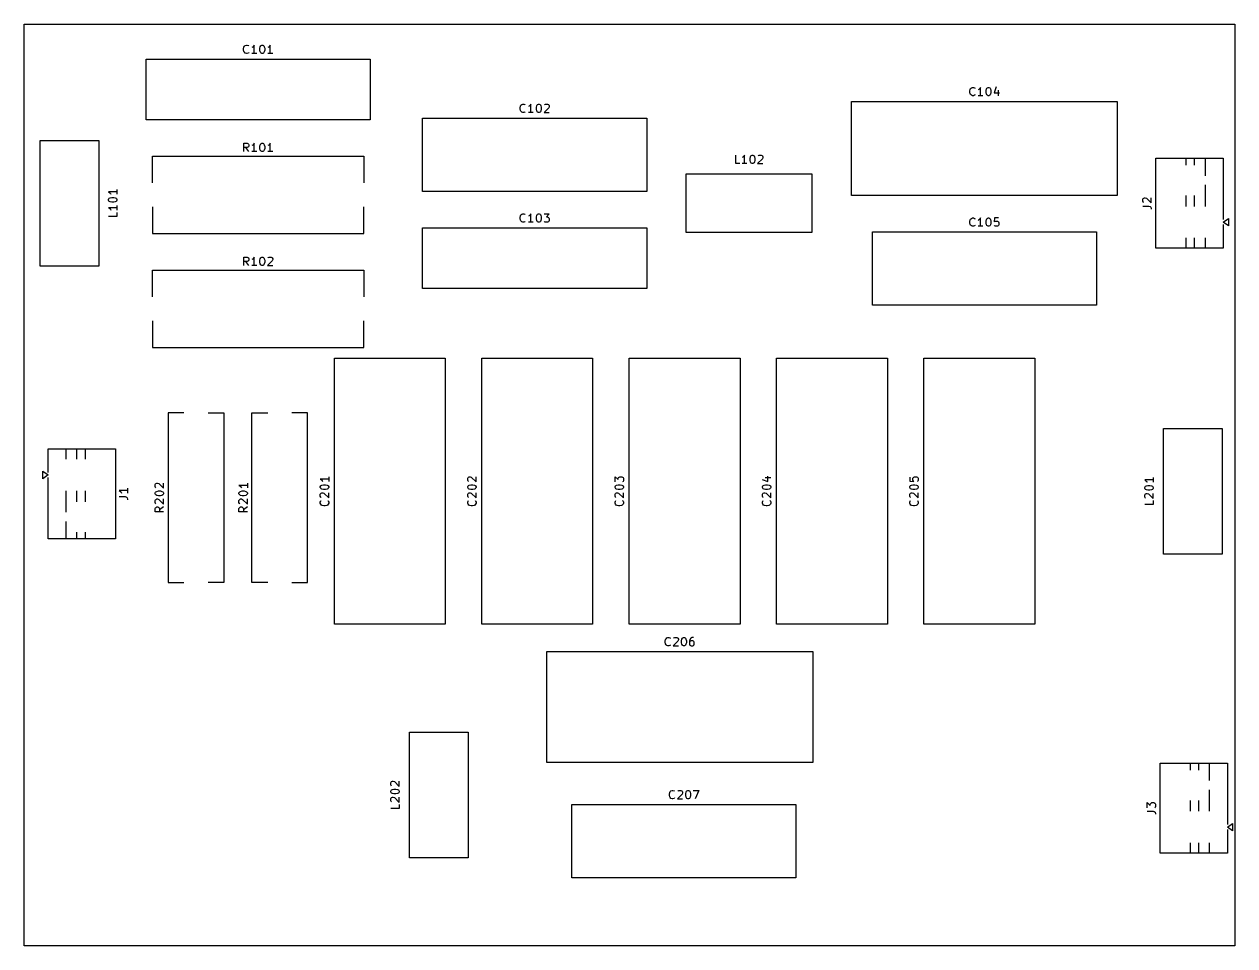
# Model space of a CAD drawing. Header units: millimetres. Extents: x 61 to 206, y -146 to -36.
import ezdxf

# ---------------------------------------------------------------- set-up
doc = ezdxf.new("R2010")
doc.units = ezdxf.units.MM
doc.layers.add('Edge.Cuts', color=40, linetype='CONTINUOUS', true_color=0xfabd2f)
doc.layers.add('F.Silkscreen', color=254, linetype='CONTINUOUS', true_color=0xebdbb2)

msp = doc.modelspace()

# ---------------------------------------------------------------- linework, layer by layer
at = {"layer": 'Edge.Cuts', "linetype": 'CONTINUOUS'}
for p, q in [((61, -35.5), (205.5, -35.5)), ((61, -145.5), (61, -35.5)), ((205.5, -35.5), (205.5, -145.5)), ((205.5, -145.5), (61, -145.5))]:
    msp.add_line(p, q, dxfattribs=at)
at = {"layer": 'F.Silkscreen', "linetype": 'CONTINUOUS'}
for p, q in [((87.181905, -38.41839), (87.229524, -38.227914)), ((87.181905, -38.561247), (87.181905, -38.41839)), ((87.229524, -38.751723), (87.181905, -38.561247)), ((87.229524, -38.227914), (87.277143, -38.132676)), ((87.277143, -38.846961), (87.229524, -38.751723)), ((87.277143, -38.132676), (87.372381, -38.037438)), ((87.372381, -38.9422), (87.277143, -38.846961)), ((87.372381, -38.037438), (87.515238, -37.989819)), ((87.515238, -38.989819), (87.372381, -38.9422)), ((87.515238, -37.989819), (87.610476, -37.989819)), ((87.610476, -38.989819), (87.515238, -38.989819)), ((87.610476, -37.989819), (87.753333, -38.037438)), ((87.753333, -38.9422), (87.610476, -38.989819)), ((87.753333, -38.037438), (87.800952, -38.085057)), ((87.800952, -38.89458), (87.753333, -38.9422)), ((88.277143, -38.227914), (88.181905, -38.275533)), ((88.753333, -38.989819), (88.181905, -38.989819)), ((88.372381, -38.132676), (88.277143, -38.227914)), ((88.467619, -37.989819), (88.372381, -38.132676)), ((88.467619, -38.989819), (88.467619, -37.989819)), ((89.134286, -38.370771), (89.181905, -38.180295)), ((89.134286, -38.608866), (89.134286, -38.370771)), ((89.181905, -38.799342), (89.134286, -38.608866)), ((89.181905, -38.180295), (89.229524, -38.085057)), ((89.229524, -38.89458), (89.181905, -38.799342)), ((89.229524, -38.085057), (89.277143, -38.037438)), ((89.277143, -38.9422), (89.229524, -38.89458)), ((89.277143, -38.037438), (89.372381, -37.989819)), ((89.372381, -38.989819), (89.277143, -38.9422)), ((89.372381, -37.989819), (89.467619, -37.989819)), ((89.467619, -38.989819), (89.372381, -38.989819)), ((89.467619, -37.989819), (89.562857, -38.037438)), ((89.562857, -38.9422), (89.467619, -38.989819)), ((89.562857, -38.037438), (89.610476, -38.085057)), ((89.610476, -38.89458), (89.562857, -38.9422)), ((89.610476, -38.085057), (89.658095, -38.180295)), ((89.658095, -38.799342), (89.610476, -38.89458)), ((89.658095, -38.180295), (89.705714, -38.370771)), ((89.705714, -38.608866), (89.658095, -38.799342)), ((89.705714, -38.370771), (89.705714, -38.608866)), ((90.181905, -38.227914), (90.086667, -38.275533)), ((90.658095, -38.989819), (90.086667, -38.989819)), ((90.277143, -38.132676), (90.181905, -38.227914)), ((90.372381, -37.989819), (90.277143, -38.132676)), ((90.372381, -38.989819), (90.372381, -37.989819)), ((75.55, -39.665), (102.29, -39.665)), ((75.55, -46.905), (75.55, -39.665)), ((102.29, -39.665), (102.29, -46.905)), ((173.871905, -43.463389), (173.919524, -43.272913)), ((173.919524, -43.272913), (173.967143, -43.177675)), ((173.967143, -43.177675), (174.062381, -43.082437)), ((174.062381, -43.082437), (174.205238, -43.034818)), ((174.205238, -43.034818), (174.300476, -43.034818)), ((174.300476, -43.034818), (174.443333, -43.082437)), ((174.443333, -43.082437), (174.490952, -43.130056)), ((174.967143, -43.272913), (174.871905, -43.320532)), ((175.062381, -43.177675), (174.967143, -43.272913)), ((175.157619, -43.034818), (175.062381, -43.177675)), ((175.157619, -44.034818), (175.157619, -43.034818)), ((175.824286, -43.41577), (175.871905, -43.225294)), ((175.871905, -43.225294), (175.919524, -43.130056)), ((175.919524, -43.130056), (175.967143, -43.082437)), ((175.967143, -43.082437), (176.062381, -43.034818)), ((176.062381, -43.034818), (176.157619, -43.034818)), ((176.157619, -43.034818), (176.252857, -43.082437)), ((176.252857, -43.082437), (176.300476, -43.130056)), ((176.300476, -43.130056), (176.348095, -43.225294)), ((176.348095, -43.225294), (176.395714, -43.41577)), ((177.014762, -42.987199), (176.776667, -43.701484)), ((159.74, -44.709999), (191.48, -44.709999)), ((159.74, -55.949999), (159.74, -44.709999)), ((173.871905, -43.606246), (173.871905, -43.463389)), ((173.919524, -43.796722), (173.871905, -43.606246)), ((173.967143, -43.89196), (173.919524, -43.796722)), ((174.062381, -43.987199), (173.967143, -43.89196)), ((174.205238, -44.034818), (174.062381, -43.987199)), ((174.300476, -44.034818), (174.205238, -44.034818)), ((174.443333, -43.987199), (174.300476, -44.034818)), ((174.490952, -43.939579), (174.443333, -43.987199)), ((175.443333, -44.034818), (174.871905, -44.034818)), ((175.824286, -43.653865), (175.824286, -43.41577)), ((175.871905, -43.844341), (175.824286, -43.653865)), ((175.919524, -43.939579), (175.871905, -43.844341)), ((175.967143, -43.987199), (175.919524, -43.939579)), ((176.062381, -44.034818), (175.967143, -43.987199)), ((176.157619, -44.034818), (176.062381, -44.034818)), ((176.252857, -43.987199), (176.157619, -44.034818)), ((176.300476, -43.939579), (176.252857, -43.987199)), ((176.348095, -43.844341), (176.300476, -43.939579)), ((176.395714, -43.653865), (176.348095, -43.844341)), ((176.395714, -43.41577), (176.395714, -43.653865)), ((176.776667, -43.701484), (177.395714, -43.701484)), ((177.252857, -43.368151), (177.252857, -44.034818)), ((191.48, -44.709999), (191.48, -55.949999)), ((120.191905, -45.463389), (120.239524, -45.272913)), ((120.191905, -45.606246), (120.191905, -45.463389)), ((120.239524, -45.796722), (120.191905, -45.606246)), ((120.239524, -45.272913), (120.287143, -45.177675)), ((120.287143, -45.89196), (120.239524, -45.796722)), ((120.287143, -45.177675), (120.382381, -45.082437)), ((120.382381, -45.987199), (120.287143, -45.89196)), ((120.382381, -45.082437), (120.525238, -45.034818)), ((120.525238, -46.034818), (120.382381, -45.987199)), ((120.525238, -45.034818), (120.620476, -45.034818)), ((120.620476, -46.034818), (120.525238, -46.034818)), ((120.620476, -45.034818), (120.763333, -45.082437)), ((120.763333, -45.987199), (120.620476, -46.034818)), ((120.763333, -45.082437), (120.810952, -45.130056)), ((120.810952, -45.939579), (120.763333, -45.987199)), ((121.287143, -45.272913), (121.191905, -45.320532)), ((121.763333, -46.034818), (121.191905, -46.034818)), ((121.382381, -45.177675), (121.287143, -45.272913)), ((121.477619, -45.034818), (121.382381, -45.177675)), ((121.477619, -46.034818), (121.477619, -45.034818)), ((122.144286, -45.41577), (122.191905, -45.225294)), ((122.144286, -45.653865), (122.144286, -45.41577)), ((122.191905, -45.844341), (122.144286, -45.653865)), ((122.191905, -45.225294), (122.239524, -45.130056)), ((122.239524, -45.939579), (122.191905, -45.844341)), ((122.239524, -45.130056), (122.287143, -45.082437)), ((122.287143, -45.987199), (122.239524, -45.939579)), ((122.287143, -45.082437), (122.382381, -45.034818)), ((122.382381, -46.034818), (122.287143, -45.987199)), ((122.382381, -45.034818), (122.477619, -45.034818)), ((122.477619, -46.034818), (122.382381, -46.034818)), ((122.477619, -45.034818), (122.572857, -45.082437)), ((122.572857, -45.987199), (122.477619, -46.034818)), ((122.572857, -45.082437), (122.620476, -45.130056)), ((122.620476, -45.939579), (122.572857, -45.987199)), ((122.620476, -45.130056), (122.668095, -45.225294)), ((122.668095, -45.844341), (122.620476, -45.939579)), ((122.668095, -45.225294), (122.715714, -45.41577)), ((122.715714, -45.653865), (122.668095, -45.844341)), ((122.715714, -45.41577), (122.715714, -45.653865)), ((123.620476, -45.463389), (123.049048, -46.034818)), ((123.049048, -46.034818), (123.668095, -46.034818)), ((123.096667, -45.130056), (123.144286, -45.082437)), ((123.144286, -45.082437), (123.239524, -45.034818)), ((123.239524, -45.034818), (123.477619, -45.034818)), ((123.477619, -45.034818), (123.572857, -45.082437)), ((123.572857, -45.082437), (123.620476, -45.130056)), ((123.620476, -45.130056), (123.668095, -45.225294)), ((123.668095, -45.320532), (123.620476, -45.463389)), ((123.668095, -45.225294), (123.668095, -45.320532)), ((102.29, -46.905), (75.55, -46.905)), ((108.56, -46.709999), (135.3, -46.709999)), ((108.56, -55.449999), (108.56, -46.709999)), ((135.3, -46.709999), (135.3, -55.449999)), ((62.91, -49.374999), (69.91, -49.374999)), ((62.91, -64.374999), (62.91, -49.374999)), ((69.91, -49.374999), (69.91, -64.374999)), ((87.229524, -50.709818), (87.229524, -49.709818)), ((87.229524, -49.709818), (87.610476, -49.709818)), ((87.610476, -50.233627), (87.229524, -50.233627)), ((87.800952, -50.709818), (87.467619, -50.233627)), ((87.610476, -49.709818), (87.705714, -49.757437)), ((87.705714, -50.186008), (87.610476, -50.233627)), ((87.705714, -49.757437), (87.753333, -49.805056)), ((87.753333, -50.138389), (87.705714, -50.186008)), ((87.753333, -49.805056), (87.800952, -49.900294)), ((87.800952, -50.043151), (87.753333, -50.138389)), ((87.800952, -49.900294), (87.800952, -50.043151)), ((88.277143, -49.947913), (88.181905, -49.995532)), ((88.372381, -49.852675), (88.277143, -49.947913)), ((88.467619, -49.709818), (88.372381, -49.852675)), ((88.467619, -50.709818), (88.467619, -49.709818)), ((89.134286, -50.09077), (89.181905, -49.900294)), ((89.134286, -50.328865), (89.134286, -50.09077)), ((89.181905, -50.519341), (89.134286, -50.328865)), ((89.181905, -49.900294), (89.229524, -49.805056)), ((89.229524, -50.614579), (89.181905, -50.519341)), ((89.229524, -49.805056), (89.277143, -49.757437)), ((89.277143, -49.757437), (89.372381, -49.709818)), ((89.372381, -49.709818), (89.467619, -49.709818)), ((89.467619, -49.709818), (89.562857, -49.757437)), ((89.562857, -49.757437), (89.610476, -49.805056)), ((89.610476, -49.805056), (89.658095, -49.900294)), ((89.658095, -50.519341), (89.610476, -50.614579)), ((89.658095, -49.900294), (89.705714, -50.09077)), ((89.705714, -50.328865), (89.658095, -50.519341)), ((89.705714, -50.09077), (89.705714, -50.328865)), ((90.181905, -49.947913), (90.086667, -49.995532)), ((90.277143, -49.852675), (90.181905, -49.947913)), ((90.372381, -49.709818), (90.277143, -49.852675)), ((90.372381, -50.709818), (90.372381, -49.709818)), ((76.3, -51.254999), (101.54, -51.254999)), ((76.3, -54.434999), (76.3, -51.254999)), ((88.753333, -50.709818), (88.181905, -50.709818)), ((89.277143, -50.662199), (89.229524, -50.614579)), ((89.372381, -50.709818), (89.277143, -50.662199)), ((89.467619, -50.709818), (89.372381, -50.709818)), ((89.562857, -50.662199), (89.467619, -50.709818)), ((89.610476, -50.614579), (89.562857, -50.662199)), ((90.658095, -50.709818), (90.086667, -50.709818)), ((101.54, -51.254999), (101.54, -54.434999)), ((145.924762, -52.129818), (145.924762, -51.129818)), ((146.781905, -51.367913), (146.686667, -51.415532)), ((146.877143, -51.272675), (146.781905, -51.367913)), ((146.972381, -51.129818), (146.877143, -51.272675)), ((146.972381, -52.129818), (146.972381, -51.129818)), ((147.639048, -51.51077), (147.686667, -51.320294)), ((147.639048, -51.748865), (147.639048, -51.51077)), ((147.686667, -51.939341), (147.639048, -51.748865)), ((147.686667, -51.320294), (147.734286, -51.225056)), ((147.734286, -52.034579), (147.686667, -51.939341)), ((147.734286, -51.225056), (147.781905, -51.177437)), ((147.781905, -51.177437), (147.877143, -51.129818)), ((147.877143, -51.129818), (147.972381, -51.129818)), ((147.972381, -51.129818), (148.067619, -51.177437)), ((148.067619, -51.177437), (148.115238, -51.225056)), ((148.115238, -51.225056), (148.162857, -51.320294)), ((148.162857, -51.939341), (148.115238, -52.034579)), ((148.162857, -51.320294), (148.210476, -51.51077)), ((148.210476, -51.748865), (148.162857, -51.939341)), ((148.210476, -51.51077), (148.210476, -51.748865)), ((149.115238, -51.558389), (148.54381, -52.129818)), ((148.591429, -51.225056), (148.639048, -51.177437)), ((148.639048, -51.177437), (148.734286, -51.129818)), ((148.734286, -51.129818), (148.972381, -51.129818)), ((148.972381, -51.129818), (149.067619, -51.177437)), ((149.067619, -51.177437), (149.115238, -51.225056)), ((149.115238, -51.225056), (149.162857, -51.320294)), ((149.162857, -51.415532), (149.115238, -51.558389)), ((149.162857, -51.320294), (149.162857, -51.415532)), ((196.08, -51.504999), (204.12, -51.504999)), ((196.08, -62.244999), (196.08, -51.504999)), ((199.7, -52.312999), (199.7, -51.504999)), ((200.7, -52.312999), (200.7, -51.504999)), ((202, -53.581999), (202, -51.504999)), ((204.12, -51.504999), (204.12, -58.824999)), ((140.02, -53.374999), (155.02, -53.374999)), ((140.02, -60.374999), (140.02, -53.374999)), ((146.400952, -52.129818), (145.924762, -52.129818)), ((147.258095, -52.129818), (146.686667, -52.129818)), ((147.781905, -52.082199), (147.734286, -52.034579)), ((147.877143, -52.129818), (147.781905, -52.082199)), ((147.972381, -52.129818), (147.877143, -52.129818)), ((148.067619, -52.082199), (147.972381, -52.129818)), ((148.115238, -52.034579), (148.067619, -52.082199)), ((148.54381, -52.129818), (149.162857, -52.129818)), ((155.02, -53.374999), (155.02, -60.374999)), ((202, -57.244999), (202, -54.667999)), ((72.064819, -55.512856), (71.064819, -55.512856)), ((71.064819, -55.512856), (71.207676, -55.608094)), ((71.064819, -56.417618), (71.112438, -56.32238)), ((71.112438, -56.32238), (71.160057, -56.274761)), ((71.160057, -56.274761), (71.255295, -56.227142)), ((71.207676, -55.608094), (71.302914, -55.703332)), ((71.255295, -56.227142), (71.445771, -56.179523)), ((71.302914, -55.703332), (71.350533, -55.79857)), ((71.445771, -56.179523), (71.683866, -56.179523)), ((71.683866, -56.179523), (71.874342, -56.227142)), ((71.874342, -56.227142), (71.96958, -56.274761)), ((71.96958, -56.274761), (72.0172, -56.32238)), ((72.0172, -56.32238), (72.064819, -56.417618)), ((72.064819, -55.227142), (72.064819, -55.79857)), ((135.3, -55.449999), (108.56, -55.449999)), ((191.48, -55.949999), (159.74, -55.949999)), ((194.534819, -56.398808), (194.582438, -56.30357)), ((194.582438, -56.30357), (194.630057, -56.255951)), ((194.630057, -56.255951), (194.725295, -56.208332)), ((194.725295, -56.208332), (194.820533, -56.208332)), ((194.820533, -56.208332), (194.96339, -56.255951)), ((194.96339, -56.255951), (195.534819, -56.827379)), ((195.534819, -56.827379), (195.534819, -56.208332)), ((199.7, -57.244999), (199.7, -55.936999)), ((200.7, -57.244999), (200.7, -55.936999)), ((71.064819, -56.512856), (71.064819, -56.417618)), ((71.112438, -56.608094), (71.064819, -56.512856)), ((72.064819, -57.417618), (71.064819, -57.417618)), ((71.064819, -57.417618), (71.207676, -57.512856)), ((71.160057, -56.655713), (71.112438, -56.608094)), ((71.255295, -56.703332), (71.160057, -56.655713)), ((71.207676, -57.512856), (71.302914, -57.608094)), ((71.445771, -56.750951), (71.255295, -56.703332)), ((71.302914, -57.608094), (71.350533, -57.703332)), ((71.683866, -56.750951), (71.445771, -56.750951)), ((71.874342, -56.703332), (71.683866, -56.750951)), ((71.96958, -56.655713), (71.874342, -56.703332)), ((72.0172, -56.608094), (71.96958, -56.655713)), ((72.064819, -56.512856), (72.0172, -56.608094)), ((72.064819, -56.417618), (72.064819, -56.512856)), ((72.064819, -57.131904), (72.064819, -57.703332)), ((76.3, -57.314999), (76.3, -60.494999)), ((101.54, -60.494999), (101.54, -57.314999)), ((194.534819, -56.636903), (194.534819, -56.398808)), ((194.582438, -56.732141), (194.534819, -56.636903)), ((194.534819, -57.208332), (195.249104, -57.208332)), ((194.630057, -56.77976), (194.582438, -56.732141)), ((195.249104, -57.208332), (195.391961, -57.255951)), ((195.391961, -57.255951), (195.4872, -57.351189)), ((195.4872, -57.351189), (195.534819, -57.494046)), ((195.534819, -57.494046), (195.534819, -57.589284)), ((72.064819, -58.465237), (71.064819, -58.465237)), ((72.064819, -57.989047), (72.064819, -58.465237)), ((120.191905, -58.55339), (120.239524, -58.362914)), ((120.191905, -58.696247), (120.191905, -58.55339)), ((120.239524, -58.886723), (120.191905, -58.696247)), ((120.239524, -58.362914), (120.287143, -58.267676)), ((120.287143, -58.981961), (120.239524, -58.886723)), ((120.287143, -58.267676), (120.382381, -58.172438)), ((120.382381, -59.0772), (120.287143, -58.981961)), ((120.382381, -58.172438), (120.525238, -58.124819)), ((120.525238, -59.124819), (120.382381, -59.0772)), ((120.525238, -58.124819), (120.620476, -58.124819)), ((120.620476, -59.124819), (120.525238, -59.124819)), ((120.620476, -58.124819), (120.763333, -58.172438)), ((120.763333, -59.0772), (120.620476, -59.124819)), ((120.763333, -58.172438), (120.810952, -58.220057)), ((120.810952, -59.02958), (120.763333, -59.0772)), ((121.287143, -58.362914), (121.191905, -58.410533)), ((121.763333, -59.124819), (121.191905, -59.124819)), ((121.382381, -58.267676), (121.287143, -58.362914)), ((121.477619, -58.124819), (121.382381, -58.267676)), ((121.477619, -59.124819), (121.477619, -58.124819)), ((122.144286, -58.505771), (122.191905, -58.315295)), ((122.144286, -58.743866), (122.144286, -58.505771)), ((122.191905, -58.934342), (122.144286, -58.743866)), ((122.191905, -58.315295), (122.239524, -58.220057)), ((122.239524, -59.02958), (122.191905, -58.934342)), ((122.239524, -58.220057), (122.287143, -58.172438)), ((122.287143, -59.0772), (122.239524, -59.02958)), ((122.287143, -58.172438), (122.382381, -58.124819)), ((122.382381, -59.124819), (122.287143, -59.0772)), ((122.382381, -58.124819), (122.477619, -58.124819)), ((122.477619, -59.124819), (122.382381, -59.124819)), ((122.477619, -58.124819), (122.572857, -58.172438)), ((122.572857, -59.0772), (122.477619, -59.124819)), ((122.572857, -58.172438), (122.620476, -58.220057)), ((122.620476, -59.02958), (122.572857, -59.0772)), ((122.620476, -58.220057), (122.668095, -58.315295)), ((122.668095, -58.934342), (122.620476, -59.02958)), ((122.668095, -58.315295), (122.715714, -58.505771)), ((122.715714, -58.743866), (122.668095, -58.934342)), ((122.715714, -58.505771), (122.715714, -58.743866)), ((123.049048, -58.124819), (123.668095, -58.124819)), ((123.096667, -59.0772), (123.049048, -59.02958)), ((123.191905, -59.124819), (123.096667, -59.0772)), ((123.477619, -59.124819), (123.191905, -59.124819)), ((123.668095, -58.124819), (123.334762, -58.505771)), ((123.334762, -58.505771), (123.477619, -58.505771)), ((123.477619, -58.505771), (123.572857, -58.55339)), ((123.572857, -59.0772), (123.477619, -59.124819)), ((123.572857, -58.55339), (123.620476, -58.601009)), ((123.620476, -59.02958), (123.572857, -59.0772)), ((123.620476, -58.601009), (123.668095, -58.696247)), ((123.668095, -58.934342), (123.620476, -59.02958)), ((123.668095, -58.696247), (123.668095, -58.934342)), ((173.871905, -59.05339), (173.919524, -58.862914)), ((173.871905, -59.196247), (173.871905, -59.05339)), ((173.919524, -59.386723), (173.871905, -59.196247)), ((173.919524, -58.862914), (173.967143, -58.767676)), ((173.967143, -58.767676), (174.062381, -58.672438)), ((174.062381, -58.672438), (174.205238, -58.624819)), ((174.205238, -58.624819), (174.300476, -58.624819)), ((174.300476, -58.624819), (174.443333, -58.672438)), ((174.443333, -58.672438), (174.490952, -58.720057)), ((174.967143, -58.862914), (174.871905, -58.910533)), ((175.062381, -58.767676), (174.967143, -58.862914)), ((175.157619, -58.624819), (175.062381, -58.767676)), ((175.157619, -59.624819), (175.157619, -58.624819)), ((175.824286, -59.005771), (175.871905, -58.815295)), ((175.824286, -59.243866), (175.824286, -59.005771)), ((175.871905, -59.434342), (175.824286, -59.243866)), ((175.871905, -58.815295), (175.919524, -58.720057)), ((175.919524, -58.720057), (175.967143, -58.672438)), ((175.967143, -58.672438), (176.062381, -58.624819)), ((176.062381, -58.624819), (176.157619, -58.624819)), ((176.157619, -58.624819), (176.252857, -58.672438)), ((176.252857, -58.672438), (176.300476, -58.720057)), ((176.300476, -58.720057), (176.348095, -58.815295)), ((176.348095, -58.815295), (176.395714, -59.005771)), ((176.395714, -59.243866), (176.348095, -59.434342)), ((176.395714, -59.005771), (176.395714, -59.243866)), ((176.824286, -58.624819), (176.776667, -59.101009)), ((176.776667, -59.101009), (176.824286, -59.05339)), ((177.300476, -58.624819), (176.824286, -58.624819)), ((176.824286, -59.05339), (176.919524, -59.005771)), ((176.919524, -59.005771), (177.157619, -59.005771)), ((177.157619, -59.005771), (177.252857, -59.05339)), ((177.252857, -59.05339), (177.300476, -59.101009)), ((177.300476, -59.101009), (177.348095, -59.196247)), ((177.348095, -59.196247), (177.348095, -59.434342)), ((204.12, -59.124999), (204.73, -58.684999)), ((204.12, -59.124999), (204.73, -58.684999)), ((204.73, -59.564999), (204.12, -59.124999)), ((204.73, -59.564999), (204.12, -59.124999)), ((204.73, -58.684999), (204.73, -59.564999)), ((204.73, -58.684999), (204.73, -59.564999)), ((76.3, -60.494999), (101.54, -60.494999)), ((108.56, -59.8), (135.3, -59.8)), ((108.56, -67.04), (108.56, -59.8)), ((135.3, -59.8), (135.3, -67.04)), ((155.02, -60.374999), (140.02, -60.374999)), ((162.24, -60.3), (188.98, -60.3)), ((162.24, -69.04), (162.24, -60.3)), ((173.967143, -59.481961), (173.919524, -59.386723)), ((174.062381, -59.5772), (173.967143, -59.481961)), ((174.205238, -59.624819), (174.062381, -59.5772)), ((174.300476, -59.624819), (174.205238, -59.624819)), ((174.443333, -59.5772), (174.300476, -59.624819)), ((174.490952, -59.52958), (174.443333, -59.5772)), ((175.443333, -59.624819), (174.871905, -59.624819)), ((175.919524, -59.52958), (175.871905, -59.434342)), ((175.967143, -59.5772), (175.919524, -59.52958)), ((176.062381, -59.624819), (175.967143, -59.5772)), ((176.157619, -59.624819), (176.062381, -59.624819)), ((176.252857, -59.5772), (176.157619, -59.624819)), ((176.300476, -59.52958), (176.252857, -59.5772)), ((176.348095, -59.434342), (176.300476, -59.52958)), ((176.824286, -59.5772), (176.776667, -59.52958)), ((176.919524, -59.624819), (176.824286, -59.5772)), ((177.157619, -59.624819), (176.919524, -59.624819)), ((177.252857, -59.5772), (177.157619, -59.624819)), ((177.300476, -59.52958), (177.252857, -59.5772)), ((177.348095, -59.434342), (177.300476, -59.52958)), ((188.98, -60.3), (188.98, -69.04)), ((204.12, -59.424999), (204.12, -62.244999)), ((199.7, -62.244999), (199.7, -61.004999)), ((200.7, -62.244999), (200.7, -61.004999)), ((202, -62.244999), (202, -61.004999)), ((87.229524, -64.299819), (87.229524, -63.299819)), ((87.229524, -63.299819), (87.610476, -63.299819)), ((87.610476, -63.299819), (87.705714, -63.347438)), ((87.705714, -63.347438), (87.753333, -63.395057)), ((87.753333, -63.395057), (87.800952, -63.490295)), ((87.800952, -63.490295), (87.800952, -63.633152)), ((88.277143, -63.537914), (88.181905, -63.585533)), ((88.372381, -63.442676), (88.277143, -63.537914)), ((88.467619, -63.299819), (88.372381, -63.442676)), ((88.467619, -64.299819), (88.467619, -63.299819)), ((89.134286, -63.680771), (89.181905, -63.490295)), ((89.181905, -63.490295), (89.229524, -63.395057)), ((89.229524, -63.395057), (89.277143, -63.347438)), ((89.277143, -63.347438), (89.372381, -63.299819)), ((89.372381, -63.299819), (89.467619, -63.299819)), ((89.467619, -63.299819), (89.562857, -63.347438)), ((89.562857, -63.347438), (89.610476, -63.395057)), ((89.610476, -63.395057), (89.658095, -63.490295)), ((89.658095, -63.490295), (89.705714, -63.680771)), ((90.086667, -63.395057), (90.134286, -63.347438)), ((90.134286, -63.347438), (90.229524, -63.299819)), ((90.229524, -63.299819), (90.467619, -63.299819)), ((90.467619, -63.299819), (90.562857, -63.347438)), ((90.562857, -63.347438), (90.610476, -63.395057)), ((90.610476, -63.395057), (90.658095, -63.490295)), ((90.658095, -63.490295), (90.658095, -63.585533)), ((204.12, -62.244999), (196.08, -62.244999)), ((69.91, -64.374999), (62.91, -64.374999)), ((76.3, -64.845), (101.54, -64.845)), ((76.3, -68.025), (76.3, -64.845)), ((87.610476, -63.823628), (87.229524, -63.823628)), ((87.800952, -64.299819), (87.467619, -63.823628)), ((87.705714, -63.776009), (87.610476, -63.823628)), ((87.753333, -63.72839), (87.705714, -63.776009)), ((87.800952, -63.633152), (87.753333, -63.72839)), ((88.753333, -64.299819), (88.181905, -64.299819)), ((89.134286, -63.918866), (89.134286, -63.680771)), ((89.181905, -64.109342), (89.134286, -63.918866)), ((89.229524, -64.20458), (89.181905, -64.109342)), ((89.277143, -64.2522), (89.229524, -64.20458)), ((89.372381, -64.299819), (89.277143, -64.2522)), ((89.467619, -64.299819), (89.372381, -64.299819)), ((89.562857, -64.2522), (89.467619, -64.299819)), ((89.610476, -64.20458), (89.562857, -64.2522)), ((89.658095, -64.109342), (89.610476, -64.20458)), ((89.705714, -63.918866), (89.658095, -64.109342)), ((89.705714, -63.680771), (89.705714, -63.918866)), ((90.610476, -63.72839), (90.039048, -64.299819)), ((90.039048, -64.299819), (90.658095, -64.299819)), ((90.658095, -63.585533), (90.610476, -63.72839)), ((101.54, -64.845), (101.54, -68.025)), ((135.3, -67.04), (108.56, -67.04)), ((188.98, -69.04), (162.24, -69.04)), ((76.3, -70.905), (76.3, -74.085)), ((101.54, -74.085), (101.54, -70.905)), ((76.3, -74.085), (101.54, -74.085)), ((98.02, -75.38), (111.26, -75.38)), ((98.02, -107.12), (98.02, -75.38)), ((111.26, -75.38), (111.26, -107.12)), ((115.61, -75.38), (128.85, -75.38)), ((115.61, -107.12), (115.61, -75.38)), ((128.85, -75.38), (128.85, -107.12)), ((133.2, -75.38), (146.44, -75.38)), ((133.2, -107.12), (133.2, -75.38)), ((146.44, -75.38), (146.44, -107.12)), ((150.79, -75.38), (164.03, -75.38)), ((150.79, -107.12), (150.79, -75.38)), ((164.03, -75.38), (164.03, -107.12)), ((168.38, -75.38), (181.62, -75.38)), ((168.38, -107.12), (168.38, -75.38)), ((181.62, -75.38), (181.62, -107.12)), ((78.18, -81.88), (78.18, -102.12)), ((80.06, -81.88), (78.18, -81.88)), ((82.94, -81.88), (84.82, -81.88)), ((84.82, -81.88), (84.82, -102.12)), ((88.18, -81.88), (90.06, -81.88)), ((88.18, -102.12), (88.18, -81.88)), ((94.82, -81.88), (92.94, -81.88)), ((94.82, -102.12), (94.82, -81.88)), ((197, -83.75), (204, -83.75)), ((197, -98.75), (197, -83.75)), ((204, -83.75), (204, -98.75)), ((63.839999, -86.185), (71.879999, -86.185)), ((63.839999, -89.005), (63.839999, -86.185)), ((65.959999, -86.185), (65.959999, -87.425)), ((67.259999, -86.185), (67.259999, -87.425)), ((68.259999, -86.185), (68.259999, -87.425)), ((71.879999, -86.185), (71.879999, -96.925)), ((63.229999, -89.745), (63.229999, -88.865)), ((63.229999, -88.865), (63.839999, -89.305)), ((63.229999, -89.745), (63.229999, -88.865)), ((63.229999, -88.865), (63.839999, -89.305)), ((63.839999, -89.305), (63.229999, -89.745)), ((63.839999, -89.305), (63.229999, -89.745)), ((97.344819, -89.511904), (97.344819, -90.083332)), ((113.982438, -89.607142), (114.030057, -89.559523)), ((114.030057, -89.559523), (114.125295, -89.511904)), ((114.125295, -89.511904), (114.220533, -89.511904)), ((114.220533, -89.511904), (114.36339, -89.559523)), ((114.36339, -89.559523), (114.934819, -90.130951)), ((114.934819, -90.130951), (114.934819, -89.511904)), ((131.524819, -90.130951), (131.524819, -89.511904)), ((131.524819, -89.511904), (131.905771, -89.845237)), ((131.95339, -89.607142), (132.001009, -89.559523)), ((132.001009, -89.559523), (132.096247, -89.511904)), ((132.096247, -89.511904), (132.334342, -89.511904)), ((132.334342, -89.511904), (132.42958, -89.559523)), ((132.42958, -89.559523), (132.4772, -89.607142)), ((149.781485, -90.083332), (149.781485, -89.464285)), ((166.704819, -89.559523), (166.704819, -90.035713)), ((167.13339, -89.607142), (167.181009, -89.559523)), ((167.181009, -89.559523), (167.276247, -89.511904)), ((167.276247, -89.511904), (167.514342, -89.511904)), ((167.514342, -89.511904), (167.60958, -89.559523)), ((167.60958, -89.559523), (167.6572, -89.607142)), ((63.839999, -96.925), (63.839999, -89.605)), ((73.334818, -90.888333), (73.334818, -91.459761)), ((76.634819, -90.45238), (76.682438, -90.357142)), ((76.634819, -90.690475), (76.634819, -90.45238)), ((76.682438, -90.785713), (76.634819, -90.690475)), ((76.682438, -90.357142), (76.730057, -90.309523)), ((76.730057, -90.833332), (76.682438, -90.785713)), ((76.730057, -90.309523), (76.825295, -90.261904)), ((76.825295, -90.261904), (76.920533, -90.261904)), ((76.920533, -90.261904), (77.06339, -90.309523)), ((77.06339, -90.309523), (77.634819, -90.880951)), ((77.634819, -90.880951), (77.634819, -90.261904)), ((87.634819, -90.547618), (86.634819, -90.547618)), ((86.634819, -90.547618), (86.777676, -90.642856)), ((86.777676, -90.642856), (86.872914, -90.738094)), ((86.872914, -90.738094), (86.920533, -90.833332)), ((87.634819, -90.261904), (87.634819, -90.833332)), ((97.344819, -89.797618), (96.344819, -89.797618)), ((96.344819, -89.797618), (96.487676, -89.892856)), ((96.344819, -90.70238), (96.392438, -90.607142)), ((96.344819, -90.797618), (96.344819, -90.70238)), ((96.392438, -90.892856), (96.344819, -90.797618)), ((96.392438, -90.607142), (96.440057, -90.559523)), ((96.440057, -90.940475), (96.392438, -90.892856)), ((96.440057, -90.559523), (96.535295, -90.511904)), ((96.535295, -90.988094), (96.440057, -90.940475)), ((96.487676, -89.892856), (96.582914, -89.988094)), ((96.535295, -90.511904), (96.725771, -90.464285)), ((96.725771, -91.035713), (96.535295, -90.988094)), ((96.582914, -89.988094), (96.630533, -90.083332)), ((96.725771, -90.464285), (96.963866, -90.464285)), ((96.963866, -90.464285), (97.154342, -90.511904)), ((97.154342, -90.988094), (96.963866, -91.035713)), ((97.154342, -90.511904), (97.24958, -90.559523)), ((97.24958, -90.940475), (97.154342, -90.988094)), ((97.24958, -90.559523), (97.2972, -90.607142)), ((97.2972, -90.892856), (97.24958, -90.940475)), ((97.2972, -90.607142), (97.344819, -90.70238)), ((97.344819, -90.797618), (97.2972, -90.892856)), ((97.344819, -90.70238), (97.344819, -90.797618)), ((113.934819, -89.70238), (113.982438, -89.607142)), ((113.934819, -89.940475), (113.934819, -89.70238)), ((113.982438, -90.035713), (113.934819, -89.940475)), ((113.934819, -90.70238), (113.982438, -90.607142)), ((113.934819, -90.797618), (113.934819, -90.70238)), ((113.982438, -90.892856), (113.934819, -90.797618)), ((114.030057, -90.083332), (113.982438, -90.035713)), ((113.982438, -90.607142), (114.030057, -90.559523)), ((114.030057, -90.940475), (113.982438, -90.892856)), ((114.030057, -90.559523), (114.125295, -90.511904)), ((114.125295, -90.988094), (114.030057, -90.940475)), ((114.125295, -90.511904), (114.315771, -90.464285)), ((114.315771, -91.035713), (114.125295, -90.988094)), ((114.315771, -90.464285), (114.553866, -90.464285)), ((114.553866, -90.464285), (114.744342, -90.511904)), ((114.744342, -90.988094), (114.553866, -91.035713)), ((114.744342, -90.511904), (114.83958, -90.559523)), ((114.83958, -90.940475), (114.744342, -90.988094)), ((114.83958, -90.559523), (114.8872, -90.607142)), ((114.8872, -90.892856), (114.83958, -90.940475)), ((114.8872, -90.607142), (114.934819, -90.70238)), ((114.934819, -90.797618), (114.8872, -90.892856)), ((114.934819, -90.70238), (114.934819, -90.797618)), ((131.524819, -90.70238), (131.572438, -90.607142)), ((131.524819, -90.797618), (131.524819, -90.70238)), ((131.572438, -90.892856), (131.524819, -90.797618)), ((131.572438, -90.607142), (131.620057, -90.559523)), ((131.620057, -90.940475), (131.572438, -90.892856)), ((131.620057, -90.559523), (131.715295, -90.511904)), ((131.715295, -90.988094), (131.620057, -90.940475)), ((131.715295, -90.511904), (131.905771, -90.464285)), ((131.905771, -91.035713), (131.715295, -90.988094)), ((131.905771, -89.70238), (131.95339, -89.607142)), ((131.905771, -89.845237), (131.905771, -89.70238)), ((131.905771, -90.464285), (132.143866, -90.464285)), ((132.143866, -90.464285), (132.334342, -90.511904)), ((132.334342, -90.988094), (132.143866, -91.035713)), ((132.334342, -90.511904), (132.42958, -90.559523)), ((132.42958, -90.940475), (132.334342, -90.988094)), ((132.4772, -90.083332), (132.42958, -90.130951)), ((132.42958, -90.559523), (132.4772, -90.607142)), ((132.4772, -90.892856), (132.42958, -90.940475)), ((132.4772, -89.607142), (132.524819, -89.70238)), ((132.524819, -89.988094), (132.4772, -90.083332)), ((132.4772, -90.607142), (132.524819, -90.70238)), ((132.524819, -90.797618), (132.4772, -90.892856)), ((132.524819, -89.70238), (132.524819, -89.988094)), ((132.524819, -90.70238), (132.524819, -90.797618)), ((149.0672, -89.845237), (149.781485, -90.083332)), ((149.114819, -90.70238), (149.162438, -90.607142)), ((149.114819, -90.797618), (149.114819, -90.70238)), ((149.162438, -90.892856), (149.114819, -90.797618)), ((149.162438, -90.607142), (149.210057, -90.559523)), ((149.210057, -90.940475), (149.162438, -90.892856)), ((149.210057, -90.559523), (149.305295, -90.511904)), ((149.305295, -90.988094), (149.210057, -90.940475)), ((149.305295, -90.511904), (149.495771, -90.464285)), ((149.495771, -91.035713), (149.305295, -90.988094)), ((149.448152, -89.607142), (150.114819, -89.607142)), ((149.495771, -90.464285), (149.733866, -90.464285)), ((149.733866, -90.464285), (149.924342, -90.511904)), ((149.924342, -90.988094), (149.733866, -91.035713)), ((149.924342, -90.511904), (150.01958, -90.559523)), ((150.01958, -90.940475), (149.924342, -90.988094)), ((150.01958, -90.559523), (150.0672, -90.607142)), ((150.0672, -90.892856), (150.01958, -90.940475)), ((150.0672, -90.607142), (150.114819, -90.70238)), ((150.114819, -90.797618), (150.0672, -90.892856)), ((150.114819, -90.70238), (150.114819, -90.797618)), ((166.704819, -90.035713), (167.181009, -90.083332)), ((166.704819, -90.70238), (166.752438, -90.607142)), ((166.704819, -90.797618), (166.704819, -90.70238)), ((166.752438, -90.892856), (166.704819, -90.797618)), ((166.752438, -90.607142), (166.800057, -90.559523)), ((166.800057, -90.940475), (166.752438, -90.892856)), ((166.800057, -90.559523), (166.895295, -90.511904)), ((166.895295, -90.988094), (166.800057, -90.940475)), ((166.895295, -90.511904), (167.085771, -90.464285)), ((167.085771, -91.035713), (166.895295, -90.988094)), ((167.085771, -89.70238), (167.13339, -89.607142)), ((167.085771, -89.940475), (167.085771, -89.70238)), ((167.13339, -90.035713), (167.085771, -89.940475)), ((167.085771, -90.464285), (167.323866, -90.464285)), ((167.181009, -90.083332), (167.13339, -90.035713)), ((167.323866, -90.464285), (167.514342, -90.511904)), ((167.514342, -90.988094), (167.323866, -91.035713)), ((167.514342, -90.511904), (167.60958, -90.559523)), ((167.60958, -90.940475), (167.514342, -90.988094)), ((167.6572, -90.035713), (167.60958, -90.083332)), ((167.60958, -90.559523), (167.6572, -90.607142)), ((167.6572, -90.892856), (167.60958, -90.940475)), ((167.6572, -89.607142), (167.704819, -89.70238)), ((167.704819, -89.940475), (167.6572, -90.035713)), ((167.6572, -90.607142), (167.704819, -90.70238)), ((167.704819, -90.797618), (167.6572, -90.892856)), ((167.704819, -89.70238), (167.704819, -89.940475)), ((167.704819, -90.70238), (167.704819, -90.797618)), ((195.754819, -89.892856), (194.754819, -89.892856)), ((194.754819, -89.892856), (194.897676, -89.988094)), ((194.754819, -90.797618), (194.802438, -90.70238)), ((194.754819, -90.892856), (194.754819, -90.797618)), ((194.802438, -90.988094), (194.754819, -90.892856)), ((194.802438, -90.70238), (194.850057, -90.654761)), ((194.850057, -91.035713), (194.802438, -90.988094)), ((194.850057, -90.654761), (194.945295, -90.607142)), ((194.897676, -89.988094), (194.992914, -90.083332)), ((194.945295, -90.607142), (195.135771, -90.559523)), ((194.992914, -90.083332), (195.040533, -90.17857)), ((195.135771, -90.559523), (195.373866, -90.559523)), ((195.373866, -90.559523), (195.564342, -90.607142)), ((195.564342, -90.607142), (195.65958, -90.654761)), ((195.65958, -90.654761), (195.7072, -90.70238)), ((195.7072, -90.988094), (195.65958, -91.035713)), ((195.7072, -90.70238), (195.754819, -90.797618)), ((195.754819, -90.892856), (195.7072, -90.988094)), ((195.754819, -89.607142), (195.754819, -90.17857)), ((195.754819, -90.797618), (195.754819, -90.892856)), ((65.959999, -91.185), (65.959999, -93.762)), ((67.259999, -91.185), (67.259999, -92.493)), ((68.259999, -91.185), (68.259999, -92.493)), ((73.334818, -91.174047), (72.334818, -91.174047)), ((72.334818, -91.174047), (72.477675, -91.269285)), ((72.334818, -91.888333), (73.049103, -91.888333)), ((72.477675, -91.269285), (72.572913, -91.364523)), ((72.572913, -91.364523), (72.620532, -91.459761)), ((73.049103, -91.888333), (73.19196, -91.935952)), ((73.19196, -91.935952), (73.287199, -92.03119)), ((73.287199, -92.03119), (73.334818, -92.174047)), ((73.334818, -92.174047), (73.334818, -92.269285)), ((76.634819, -91.45238), (76.682438, -91.357142)), ((76.634819, -91.547618), (76.634819, -91.45238)), ((76.682438, -91.642856), (76.634819, -91.547618)), ((76.634819, -92.357142), (76.682438, -92.261904)), ((76.634819, -92.595237), (76.634819, -92.357142)), ((76.682438, -91.357142), (76.730057, -91.309523)), ((76.730057, -91.690475), (76.682438, -91.642856)), ((76.682438, -92.261904), (76.730057, -92.214285)), ((76.730057, -91.309523), (76.825295, -91.261904)), ((76.825295, -91.738094), (76.730057, -91.690475)), ((76.730057, -92.214285), (76.825295, -92.166666)), ((76.825295, -91.261904), (77.015771, -91.214285)), ((77.015771, -91.785713), (76.825295, -91.738094)), ((76.825295, -92.166666), (76.920533, -92.166666)), ((76.920533, -92.166666), (77.06339, -92.214285)), ((77.015771, -91.214285), (77.253866, -91.214285)), ((77.253866, -91.785713), (77.015771, -91.785713)), ((77.06339, -92.214285), (77.634819, -92.785713)), ((77.253866, -91.214285), (77.444342, -91.261904)), ((77.444342, -91.738094), (77.253866, -91.785713)), ((77.444342, -91.261904), (77.53958, -91.309523)), ((77.53958, -91.690475), (77.444342, -91.738094)), ((77.53958, -91.309523), (77.5872, -91.357142)), ((77.5872, -91.642856), (77.53958, -91.690475)), ((77.5872, -91.357142), (77.634819, -91.45238)), ((77.634819, -91.547618), (77.5872, -91.642856)), ((77.634819, -91.45238), (77.634819, -91.547618)), ((77.634819, -92.785713), (77.634819, -92.166666)), ((86.634819, -91.45238), (86.682438, -91.357142)), ((86.634819, -91.547618), (86.634819, -91.45238)), ((86.682438, -91.642856), (86.634819, -91.547618)), ((86.634819, -92.357142), (86.682438, -92.261904)), ((86.634819, -92.595237), (86.634819, -92.357142)), ((86.682438, -91.357142), (86.730057, -91.309523)), ((86.730057, -91.690475), (86.682438, -91.642856)), ((86.682438, -92.261904), (86.730057, -92.214285)), ((86.730057, -91.309523), (86.825295, -91.261904)), ((86.825295, -91.738094), (86.730057, -91.690475)), ((86.730057, -92.214285), (86.825295, -92.166666)), ((86.825295, -91.261904), (87.015771, -91.214285)), ((87.015771, -91.785713), (86.825295, -91.738094)), ((86.825295, -92.166666), (86.920533, -92.166666)), ((86.920533, -92.166666), (87.06339, -92.214285)), ((87.015771, -91.214285), (87.253866, -91.214285)), ((87.253866, -91.785713), (87.015771, -91.785713)), ((87.06339, -92.214285), (87.634819, -92.785713)), ((87.253866, -91.214285), (87.444342, -91.261904)), ((87.444342, -91.738094), (87.253866, -91.785713)), ((87.444342, -91.261904), (87.53958, -91.309523)), ((87.53958, -91.690475), (87.444342, -91.738094)), ((87.53958, -91.309523), (87.5872, -91.357142)), ((87.5872, -91.642856), (87.53958, -91.690475)), ((87.5872, -91.357142), (87.634819, -91.45238)), ((87.634819, -91.547618), (87.5872, -91.642856)), ((87.634819, -91.45238), (87.634819, -91.547618)), ((87.634819, -92.785713), (87.634819, -92.166666)), ((96.344819, -91.607142), (96.392438, -91.511904)), ((96.344819, -91.845237), (96.344819, -91.607142)), ((96.392438, -91.940475), (96.344819, -91.845237)), ((96.344819, -92.559523), (96.392438, -92.416666)), ((96.392438, -91.511904), (96.440057, -91.464285)), ((96.440057, -91.988094), (96.392438, -91.940475)), ((96.392438, -92.416666), (96.440057, -92.369047)), ((96.440057, -91.464285), (96.535295, -91.416666)), ((96.535295, -91.416666), (96.630533, -91.416666)), ((96.630533, -91.416666), (96.77339, -91.464285)), ((96.963866, -91.035713), (96.725771, -91.035713)), ((96.77339, -91.464285), (97.344819, -92.035713)), ((97.24958, -92.369047), (97.2972, -92.416666)), ((97.2972, -92.416666), (97.344819, -92.559523)), ((97.344819, -92.035713), (97.344819, -91.416666)), ((113.934819, -91.607142), (113.982438, -91.511904)), ((113.934819, -91.845237), (113.934819, -91.607142)), ((113.982438, -91.940475), (113.934819, -91.845237)), ((113.934819, -92.559523), (113.982438, -92.416666)), ((113.982438, -91.511904), (114.030057, -91.464285)), ((114.030057, -91.988094), (113.982438, -91.940475)), ((113.982438, -92.416666), (114.030057, -92.369047)), ((114.030057, -91.464285), (114.125295, -91.416666)), ((114.125295, -91.416666), (114.220533, -91.416666)), ((114.220533, -91.416666), (114.36339, -91.464285)), ((114.553866, -91.035713), (114.315771, -91.035713)), ((114.36339, -91.464285), (114.934819, -92.035713)), ((114.83958, -92.369047), (114.8872, -92.416666)), ((114.8872, -92.416666), (114.934819, -92.559523)), ((114.934819, -92.035713), (114.934819, -91.416666)), ((131.524819, -91.607142), (131.572438, -91.511904)), ((131.524819, -91.845237), (131.524819, -91.607142)), ((131.572438, -91.940475), (131.524819, -91.845237)), ((131.524819, -92.559523), (131.572438, -92.416666)), ((131.572438, -91.511904), (131.620057, -91.464285)), ((131.620057, -91.988094), (131.572438, -91.940475)), ((131.572438, -92.416666), (131.620057, -92.369047)), ((131.620057, -91.464285), (131.715295, -91.416666)), ((131.715295, -91.416666), (131.810533, -91.416666)), ((131.810533, -91.416666), (131.95339, -91.464285)), ((132.143866, -91.035713), (131.905771, -91.035713)), ((131.95339, -91.464285), (132.524819, -92.035713)), ((132.42958, -92.369047), (132.4772, -92.416666)), ((132.4772, -92.416666), (132.524819, -92.559523)), ((132.524819, -92.035713), (132.524819, -91.416666)), ((149.114819, -91.607142), (149.162438, -91.511904)), ((149.114819, -91.845237), (149.114819, -91.607142)), ((149.162438, -91.940475), (149.114819, -91.845237)), ((149.114819, -92.559523), (149.162438, -92.416666)), ((149.162438, -91.511904), (149.210057, -91.464285)), ((149.210057, -91.988094), (149.162438, -91.940475)), ((149.162438, -92.416666), (149.210057, -92.369047)), ((149.210057, -91.464285), (149.305295, -91.416666)), ((149.305295, -91.416666), (149.400533, -91.416666)), ((149.400533, -91.416666), (149.54339, -91.464285)), ((149.733866, -91.035713), (149.495771, -91.035713)), ((149.54339, -91.464285), (150.114819, -92.035713)), ((150.01958, -92.369047), (150.0672, -92.416666)), ((150.0672, -92.416666), (150.114819, -92.559523)), ((150.114819, -92.035713), (150.114819, -91.416666)), ((166.704819, -91.607142), (166.752438, -91.511904)), ((166.704819, -91.845237), (166.704819, -91.607142)), ((166.752438, -91.940475), (166.704819, -91.845237)), ((166.704819, -92.559523), (166.752438, -92.416666)), ((166.752438, -91.511904), (166.800057, -91.464285)), ((166.800057, -91.988094), (166.752438, -91.940475)), ((166.752438, -92.416666), (166.800057, -92.369047)), ((166.800057, -91.464285), (166.895295, -91.416666)), ((166.895295, -91.416666), (166.990533, -91.416666)), ((166.990533, -91.416666), (167.13339, -91.464285)), ((167.323866, -91.035713), (167.085771, -91.035713)), ((167.13339, -91.464285), (167.704819, -92.035713)), ((167.60958, -92.369047), (167.6572, -92.416666)), ((167.6572, -92.416666), (167.704819, -92.559523)), ((167.704819, -92.035713), (167.704819, -91.416666)), ((194.754819, -91.70238), (194.802438, -91.607142)), ((194.754819, -91.940475), (194.754819, -91.70238)), ((194.802438, -92.035713), (194.754819, -91.940475)), ((194.802438, -91.607142), (194.850057, -91.559523)), ((194.850057, -92.083332), (194.802438, -92.035713)), ((194.945295, -91.083332), (194.850057, -91.035713)), ((194.850057, -91.559523), (194.945295, -91.511904)), ((195.135771, -91.130951), (194.945295, -91.083332)), ((194.945295, -91.511904), (195.040533, -91.511904)), ((195.040533, -91.511904), (195.18339, -91.559523)), ((195.373866, -91.130951), (195.135771, -91.130951)), ((195.18339, -91.559523), (195.754819, -92.130951)), ((195.564342, -91.083332), (195.373866, -91.130951)), ((195.65958, -91.035713), (195.564342, -91.083332)), ((195.754819, -92.130951), (195.754819, -91.511904)), ((195.754819, -92.369047), (195.754819, -92.845237)), ((76.682438, -92.690475), (76.634819, -92.595237)), ((76.634819, -93.309523), (76.682438, -93.214285)), ((76.634819, -93.690475), (76.634819, -93.309523)), ((77.634819, -93.690475), (76.634819, -93.690475)), ((76.730057, -92.738094), (76.682438, -92.690475)), ((76.682438, -93.214285), (76.730057, -93.166666)), ((76.730057, -93.166666), (76.825295, -93.119047)), ((76.825295, -93.119047), (76.968152, -93.119047)), ((76.968152, -93.119047), (77.06339, -93.166666)), ((77.06339, -93.166666), (77.111009, -93.214285)), ((77.111009, -93.214285), (77.158628, -93.309523)), ((77.634819, -93.119047), (77.158628, -93.45238)), ((77.158628, -93.309523), (77.158628, -93.690475)), ((86.682438, -92.690475), (86.634819, -92.595237)), ((86.634819, -93.309523), (86.682438, -93.214285)), ((86.634819, -93.690475), (86.634819, -93.309523)), ((87.634819, -93.690475), (86.634819, -93.690475)), ((86.730057, -92.738094), (86.682438, -92.690475)), ((86.682438, -93.214285), (86.730057, -93.166666)), ((86.730057, -93.166666), (86.825295, -93.119047)), ((86.825295, -93.119047), (86.968152, -93.119047)), ((86.968152, -93.119047), (87.06339, -93.166666)), ((87.06339, -93.166666), (87.111009, -93.214285)), ((87.111009, -93.214285), (87.158628, -93.309523)), ((87.634819, -93.119047), (87.158628, -93.45238)), ((87.158628, -93.309523), (87.158628, -93.690475)), ((96.344819, -92.654761), (96.344819, -92.559523)), ((96.392438, -92.797618), (96.344819, -92.654761)), ((96.487676, -92.892856), (96.392438, -92.797618)), ((96.582914, -92.940475), (96.487676, -92.892856)), ((96.77339, -92.988094), (96.582914, -92.940475)), ((96.916247, -92.988094), (96.77339, -92.988094)), ((97.106723, -92.940475), (96.916247, -92.988094)), ((97.201961, -92.892856), (97.106723, -92.940475)), ((97.2972, -92.797618), (97.201961, -92.892856)), ((97.344819, -92.654761), (97.2972, -92.797618)), ((97.344819, -92.559523), (97.344819, -92.654761)), ((113.934819, -92.654761), (113.934819, -92.559523)), ((113.982438, -92.797618), (113.934819, -92.654761)), ((114.077676, -92.892856), (113.982438, -92.797618)), ((114.172914, -92.940475), (114.077676, -92.892856)), ((114.36339, -92.988094), (114.172914, -92.940475)), ((114.506247, -92.988094), (114.36339, -92.988094)), ((114.696723, -92.940475), (114.506247, -92.988094)), ((114.791961, -92.892856), (114.696723, -92.940475)), ((114.8872, -92.797618), (114.791961, -92.892856)), ((114.934819, -92.654761), (114.8872, -92.797618)), ((114.934819, -92.559523), (114.934819, -92.654761)), ((131.524819, -92.654761), (131.524819, -92.559523)), ((131.572438, -92.797618), (131.524819, -92.654761)), ((131.667676, -92.892856), (131.572438, -92.797618)), ((131.762914, -92.940475), (131.667676, -92.892856)), ((131.95339, -92.988094), (131.762914, -92.940475)), ((132.096247, -92.988094), (131.95339, -92.988094)), ((132.286723, -92.940475), (132.096247, -92.988094)), ((132.381961, -92.892856), (132.286723, -92.940475)), ((132.4772, -92.797618), (132.381961, -92.892856)), ((132.524819, -92.654761), (132.4772, -92.797618)), ((132.524819, -92.559523), (132.524819, -92.654761)), ((149.114819, -92.654761), (149.114819, -92.559523)), ((149.162438, -92.797618), (149.114819, -92.654761)), ((149.257676, -92.892856), (149.162438, -92.797618)), ((149.352914, -92.940475), (149.257676, -92.892856)), ((149.54339, -92.988094), (149.352914, -92.940475)), ((149.686247, -92.988094), (149.54339, -92.988094)), ((149.876723, -92.940475), (149.686247, -92.988094)), ((149.971961, -92.892856), (149.876723, -92.940475)), ((150.0672, -92.797618), (149.971961, -92.892856)), ((150.114819, -92.654761), (150.0672, -92.797618)), ((150.114819, -92.559523), (150.114819, -92.654761)), ((166.704819, -92.654761), (166.704819, -92.559523)), ((166.752438, -92.797618), (166.704819, -92.654761)), ((166.847676, -92.892856), (166.752438, -92.797618)), ((166.942914, -92.940475), (166.847676, -92.892856)), ((167.13339, -92.988094), (166.942914, -92.940475)), ((167.276247, -92.988094), (167.13339, -92.988094)), ((167.466723, -92.940475), (167.276247, -92.988094)), ((167.561961, -92.892856), (167.466723, -92.940475)), ((167.6572, -92.797618), (167.561961, -92.892856)), ((167.704819, -92.654761), (167.6572, -92.797618)), ((167.704819, -92.559523), (167.704819, -92.654761)), ((195.754819, -92.845237), (194.754819, -92.845237)), ((65.959999, -94.848), (65.959999, -96.925)), ((67.259999, -96.117), (67.259999, -96.925)), ((68.259999, -96.117), (68.259999, -96.925)), ((71.879999, -96.925), (63.839999, -96.925)), ((204, -98.75), (197, -98.75)), ((78.18, -102.12), (80.06, -102.12)), ((84.82, -102.12), (82.94, -102.12)), ((90.06, -102.12), (88.18, -102.12)), ((92.94, -102.12), (94.82, -102.12)), ((111.26, -107.12), (98.02, -107.12)), ((128.85, -107.12), (115.61, -107.12)), ((146.44, -107.12), (133.2, -107.12)), ((164.03, -107.12), (150.79, -107.12)), ((181.62, -107.12), (168.38, -107.12)), ((137.511905, -109.13339), (137.559524, -108.942914)), ((137.511905, -109.276247), (137.511905, -109.13339)), ((137.559524, -109.466723), (137.511905, -109.276247)), ((137.559524, -108.942914), (137.607143, -108.847676)), ((137.607143, -109.561961), (137.559524, -109.466723)), ((137.607143, -108.847676), (137.702381, -108.752438)), ((137.702381, -109.6572), (137.607143, -109.561961)), ((137.702381, -108.752438), (137.845238, -108.704819)), ((137.845238, -109.704819), (137.702381, -109.6572)), ((137.845238, -108.704819), (137.940476, -108.704819)), ((137.940476, -109.704819), (137.845238, -109.704819)), ((137.940476, -108.704819), (138.083333, -108.752438)), ((138.083333, -109.6572), (137.940476, -109.704819)), ((138.083333, -108.752438), (138.130952, -108.800057)), ((138.130952, -109.60958), (138.083333, -109.6572)), ((139.035714, -109.13339), (138.464286, -109.704819)), ((138.464286, -109.704819), (139.083333, -109.704819)), ((138.511905, -108.800057), (138.559524, -108.752438)), ((138.559524, -108.752438), (138.654762, -108.704819)), ((138.654762, -108.704819), (138.892857, -108.704819)), ((138.892857, -108.704819), (138.988095, -108.752438)), ((138.988095, -108.752438), (139.035714, -108.800057)), ((139.035714, -108.800057), (139.083333, -108.895295)), ((139.083333, -108.990533), (139.035714, -109.13339)), ((139.083333, -108.895295), (139.083333, -108.990533)), ((139.464286, -109.085771), (139.511905, -108.895295)), ((139.464286, -109.323866), (139.464286, -109.085771)), ((139.511905, -109.514342), (139.464286, -109.323866)), ((139.511905, -108.895295), (139.559524, -108.800057)), ((139.559524, -109.60958), (139.511905, -109.514342)), ((139.559524, -108.800057), (139.607143, -108.752438)), ((139.607143, -109.6572), (139.559524, -109.60958)), ((139.607143, -108.752438), (139.702381, -108.704819)), ((139.702381, -109.704819), (139.607143, -109.6572)), ((139.702381, -108.704819), (139.797619, -108.704819)), ((139.797619, -109.704819), (139.702381, -109.704819)), ((139.797619, -108.704819), (139.892857, -108.752438)), ((139.892857, -109.6572), (139.797619, -109.704819)), ((139.892857, -108.752438), (139.940476, -108.800057)), ((139.940476, -109.60958), (139.892857, -109.6572)), ((139.940476, -108.800057), (139.988095, -108.895295)), ((139.988095, -109.514342), (139.940476, -109.60958)), ((139.988095, -108.895295), (140.035714, -109.085771)), ((140.035714, -109.323866), (139.988095, -109.514342)), ((140.035714, -109.085771), (140.035714, -109.323866)), ((140.464286, -108.942914), (140.416667, -109.13339)), ((140.416667, -109.13339), (140.416667, -109.514342)), ((140.464286, -109.181009), (140.416667, -109.276247)), ((140.416667, -109.514342), (140.464286, -109.60958)), ((140.559524, -108.800057), (140.464286, -108.942914)), ((140.511905, -109.13339), (140.464286, -109.181009)), ((140.464286, -109.60958), (140.511905, -109.6572)), ((140.607143, -109.085771), (140.511905, -109.13339)), ((140.511905, -109.6572), (140.607143, -109.704819)), ((140.607143, -108.752438), (140.559524, -108.800057)), ((140.702381, -108.704819), (140.607143, -108.752438)), ((140.797619, -109.085771), (140.607143, -109.085771)), ((140.607143, -109.704819), (140.797619, -109.704819)), ((140.892857, -108.704819), (140.702381, -108.704819)), ((140.892857, -109.13339), (140.797619, -109.085771)), ((140.797619, -109.704819), (140.892857, -109.6572)), ((140.940476, -109.181009), (140.892857, -109.13339)), ((140.892857, -109.6572), (140.940476, -109.60958)), ((140.988095, -109.276247), (140.940476, -109.181009)), ((140.940476, -109.60958), (140.988095, -109.514342)), ((140.988095, -109.514342), (140.988095, -109.276247)), ((123.38, -110.38), (155.12, -110.38)), ((123.38, -123.62), (123.38, -110.38)), ((155.12, -110.38), (155.12, -123.62)), ((107, -120), (114, -120)), ((107, -135), (107, -120)), ((114, -120), (114, -135)), ((155.12, -123.62), (123.38, -123.62)), ((196.58, -123.71), (204.62, -123.71)), ((196.58, -134.45), (196.58, -123.71)), ((200.2, -124.518), (200.2, -123.71)), ((201.2, -124.518), (201.2, -123.71)), ((202.5, -125.787), (202.5, -123.71)), ((204.62, -123.71), (204.62, -131.03)), ((104.754819, -126.047618), (104.802438, -125.95238)), ((104.754819, -126.285713), (104.754819, -126.047618)), ((104.802438, -126.380951), (104.754819, -126.285713)), ((104.754819, -127.047618), (104.802438, -126.95238)), ((104.754819, -127.142856), (104.754819, -127.047618)), ((104.802438, -127.238094), (104.754819, -127.142856)), ((104.802438, -125.95238), (104.850057, -125.904761)), ((104.850057, -126.42857), (104.802438, -126.380951)), ((104.802438, -126.95238), (104.850057, -126.904761)), ((104.850057, -125.904761), (104.945295, -125.857142)), ((104.850057, -126.904761), (104.945295, -126.857142)), ((104.945295, -125.857142), (105.040533, -125.857142)), ((104.945295, -126.857142), (105.135771, -126.809523)), ((105.040533, -125.857142), (105.18339, -125.904761)), ((105.135771, -126.809523), (105.373866, -126.809523)), ((105.18339, -125.904761), (105.754819, -126.476189)), ((105.373866, -126.809523), (105.564342, -126.857142)), ((105.564342, -126.857142), (105.65958, -126.904761)), ((105.65958, -126.904761), (105.7072, -126.95238)), ((105.7072, -126.95238), (105.754819, -127.047618)), ((105.754819, -127.142856), (105.7072, -127.238094)), ((105.754819, -126.476189), (105.754819, -125.857142)), ((105.754819, -127.047618), (105.754819, -127.142856)), ((138.059524, -127.192914), (138.107143, -127.097676)), ((138.107143, -127.097676), (138.202381, -127.002438)), ((138.202381, -127.002438), (138.345238, -126.954819)), ((138.345238, -126.954819), (138.440476, -126.954819)), ((138.440476, -126.954819), (138.583333, -127.002438)), ((138.583333, -127.002438), (138.630952, -127.050057)), ((139.011905, -127.050057), (139.059524, -127.002438)), ((139.059524, -127.002438), (139.154762, -126.954819)), ((139.154762, -126.954819), (139.392857, -126.954819)), ((139.392857, -126.954819), (139.488095, -127.002438)), ((139.488095, -127.002438), (139.535714, -127.050057)), ((139.535714, -127.050057), (139.583333, -127.145295)), ((139.583333, -127.145295), (139.583333, -127.240533)), ((139.964286, -127.335771), (140.011905, -127.145295)), ((140.011905, -127.145295), (140.059524, -127.050057)), ((140.059524, -127.050057), (140.107143, -127.002438)), ((140.107143, -127.002438), (140.202381, -126.954819)), ((140.202381, -126.954819), (140.297619, -126.954819)), ((140.297619, -126.954819), (140.392857, -127.002438)), ((140.392857, -127.002438), (140.440476, -127.050057)), ((140.440476, -127.050057), (140.488095, -127.145295)), ((140.488095, -127.145295), (140.535714, -127.335771)), ((140.869048, -126.954819), (141.535714, -126.954819)), ((141.535714, -126.954819), (141.107143, -127.954819)), ((202.5, -129.45), (202.5, -126.873)), ((104.754819, -127.95238), (104.802438, -127.857142)), ((104.754819, -128.190475), (104.754819, -127.95238)), ((104.802438, -128.285713), (104.754819, -128.190475)), ((104.850057, -127.285713), (104.802438, -127.238094)), ((104.802438, -127.857142), (104.850057, -127.809523)), ((104.850057, -128.333332), (104.802438, -128.285713)), ((104.945295, -127.333332), (104.850057, -127.285713)), ((104.850057, -127.809523), (104.945295, -127.761904)), ((105.135771, -127.380951), (104.945295, -127.333332)), ((104.945295, -127.761904), (105.040533, -127.761904)), ((105.040533, -127.761904), (105.18339, -127.809523)), ((105.373866, -127.380951), (105.135771, -127.380951)), ((105.18339, -127.809523), (105.754819, -128.380951)), ((105.564342, -127.333332), (105.373866, -127.380951)), ((105.65958, -127.285713), (105.564342, -127.333332)), ((105.7072, -127.238094), (105.65958, -127.285713)), ((105.754819, -128.380951), (105.754819, -127.761904)), ((138.011905, -127.38339), (138.059524, -127.192914)), ((138.011905, -127.526247), (138.011905, -127.38339)), ((138.059524, -127.716723), (138.011905, -127.526247)), ((138.107143, -127.811961), (138.059524, -127.716723)), ((138.202381, -127.9072), (138.107143, -127.811961)), ((138.345238, -127.954819), (138.202381, -127.9072)), ((138.440476, -127.954819), (138.345238, -127.954819)), ((138.583333, -127.9072), (138.440476, -127.954819)), ((138.630952, -127.85958), (138.583333, -127.9072)), ((139.535714, -127.38339), (138.964286, -127.954819)), ((138.964286, -127.954819), (139.583333, -127.954819)), ((139.583333, -127.240533), (139.535714, -127.38339)), ((139.964286, -127.573866), (139.964286, -127.335771)), ((140.011905, -127.764342), (139.964286, -127.573866)), ((140.059524, -127.85958), (140.011905, -127.764342)), ((140.107143, -127.9072), (140.059524, -127.85958)), ((140.202381, -127.954819), (140.107143, -127.9072)), ((140.297619, -127.954819), (140.202381, -127.954819)), ((140.392857, -127.9072), (140.297619, -127.954819)), ((140.440476, -127.85958), (140.392857, -127.9072)), ((140.488095, -127.764342), (140.440476, -127.85958)), ((140.535714, -127.573866), (140.488095, -127.764342)), ((140.535714, -127.335771), (140.535714, -127.573866)), ((195.034819, -129.03238), (195.034819, -128.413333)), ((195.034819, -128.413333), (195.415771, -128.746666)), ((195.415771, -128.603809), (195.46339, -128.508571)), ((195.415771, -128.746666), (195.415771, -128.603809)), ((195.46339, -128.508571), (195.511009, -128.460952)), ((195.511009, -128.460952), (195.606247, -128.413333)), ((195.606247, -128.413333), (195.844342, -128.413333)), ((195.844342, -128.413333), (195.93958, -128.460952)), ((195.93958, -128.460952), (195.9872, -128.508571)), ((195.9872, -128.508571), (196.034819, -128.603809)), ((196.034819, -128.603809), (196.034819, -128.889523)), ((200.2, -129.45), (200.2, -128.142)), ((201.2, -129.45), (201.2, -128.142)), ((105.754819, -129.095237), (104.754819, -129.095237)), ((105.754819, -128.619047), (105.754819, -129.095237)), ((126.38, -128.63), (153.12, -128.63)), ((126.38, -137.37), (126.38, -128.63)), ((153.12, -128.63), (153.12, -137.37)), ((195.034819, -129.413333), (195.749104, -129.413333)), ((195.749104, -129.413333), (195.891961, -129.460952)), ((195.891961, -129.460952), (195.9872, -129.55619)), ((195.9872, -128.984761), (195.93958, -129.03238)), ((196.034819, -128.889523), (195.9872, -128.984761)), ((195.9872, -129.55619), (196.034819, -129.699047)), ((196.034819, -129.699047), (196.034819, -129.794285)), ((204.62, -131.33), (205.23, -130.89)), ((204.62, -131.33), (205.23, -130.89)), ((205.23, -131.77), (204.62, -131.33)), ((205.23, -131.77), (204.62, -131.33)), ((205.23, -130.89), (205.23, -131.77)), ((205.23, -130.89), (205.23, -131.77)), ((204.62, -131.63), (204.62, -134.45)), ((200.2, -134.45), (200.2, -133.21)), ((201.2, -134.45), (201.2, -133.21)), ((202.5, -134.45), (202.5, -133.21)), ((114, -135), (107, -135)), ((204.62, -134.45), (196.58, -134.45)), ((153.12, -137.37), (126.38, -137.37))]:
    msp.add_line(p, q, dxfattribs=at)

doc.saveas('drawing.dxf')
